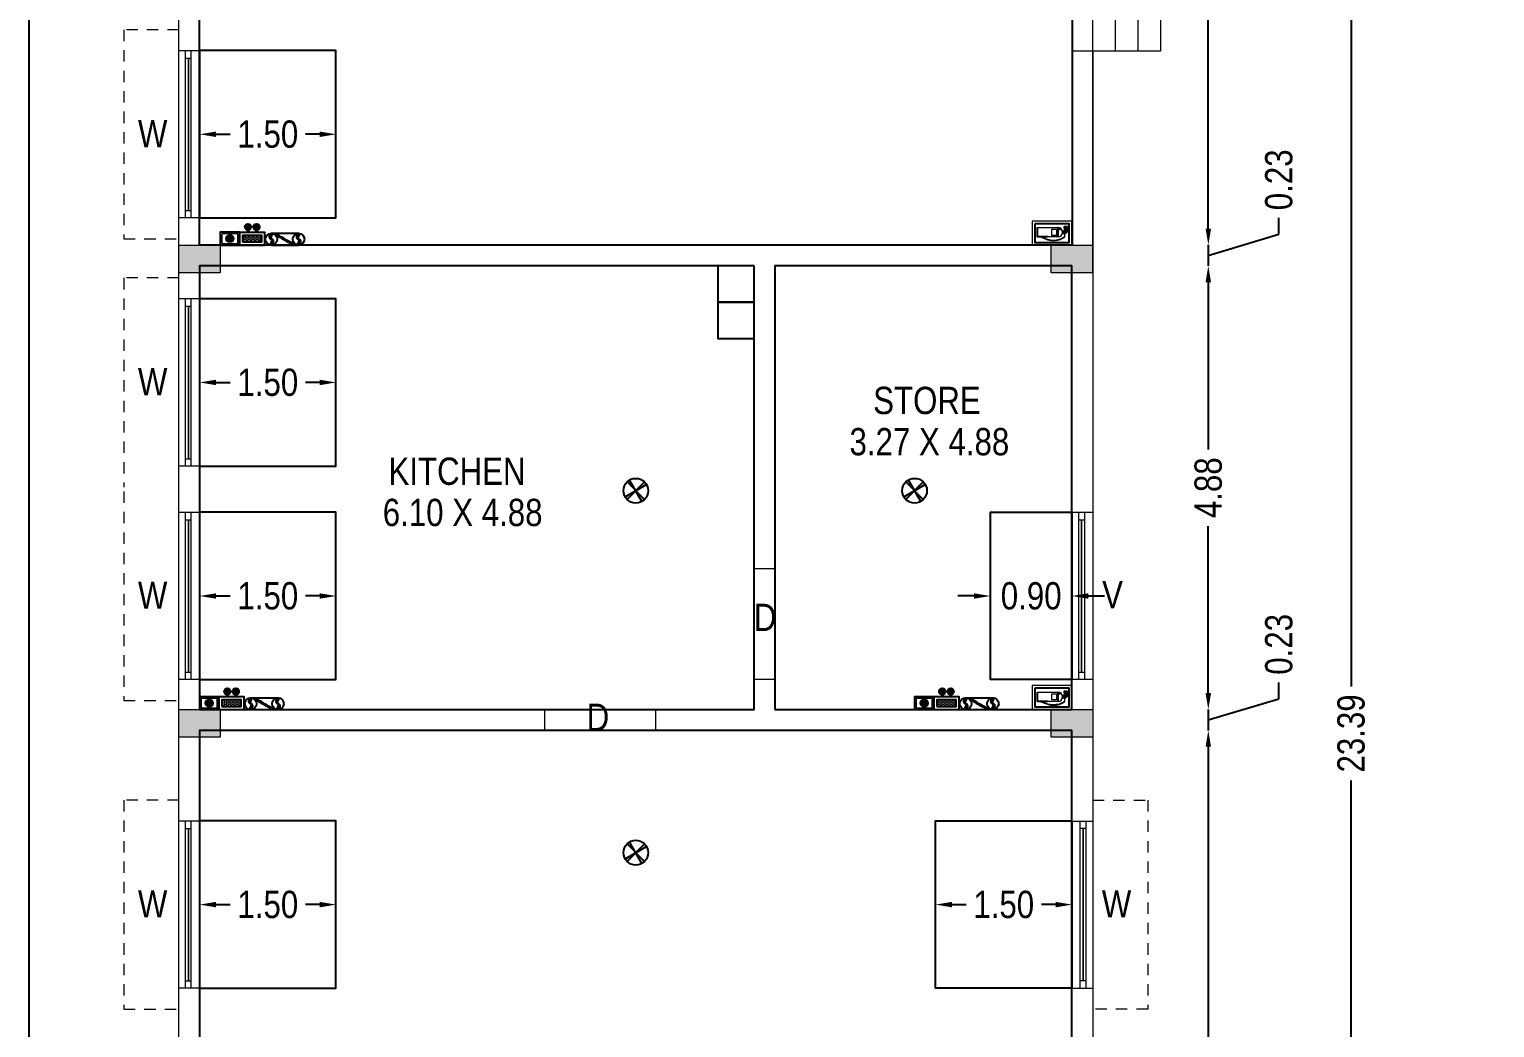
# Model space of a CAD drawing. Header units: metres. Extents: x 3750 to 6203, y 1588 to 3614.
# Drawn here: x 3795.53 to 3811.66, y 1616.52 to 1627.5 of the extents above; entities that cross this region are included whole.
import ezdxf

# ---------------------------------------------------------------- set-up
doc = ezdxf.new("R2010")
doc.units = ezdxf.units.M
doc.linetypes.add('HIDDEN2', pattern=[0.1875, 0.125, -0.0625])
for name, color, linetype in [('00', 7, 'Continuous'), ('BLK_3_FLR_0_CARPET_AREA', 14, 'Continuous'), ('BLK_3_FLR_0_KITCHEN', 2, 'Continuous'), ('BLK_3_FLR_0_REGULAR_ROOM_1', 2, 'Continuous'), ('BLK_3_FLR_0_ROOM_1_LIGHT_VENTILATION_1', 2, 'Continuous'), ('BLK_3_FLR_0_WASH', 60, 'Continuous'), ('VPORTS', 6, 'Continuous')]:
    doc.layers.add(name, color=color, linetype=linetype)
doc.styles.add('style2a', font='swissc.ttf')
doc.dimstyles.get("Standard").update_dxf_attribs({"dimtxt": 0.3, "dimasz": 0.18, "dimexe": 0.18, "dimexo": 0.0625, "dimgap": 0.09, "dimtad": 0, "dimzin": 0, "dimdsep": 46, "dimtxsty": 'style2a', "dimcen": 0.09, "dimse1": 1, "dimse2": 1, "dimadec": 0, "dimazin": 0, "dimtfac": 1, "dimtofl": 0, "dimtmove": 0, "dimatfit": 3, "dimfxl": 0, "dimtolj": 1, "dimtzin": 0, "dimarcsym": 0})

# ---------------------------------------------------------------- blocks, each defined once
blk = doc.blocks.new('*D80')
at = {"color": 0, "lineweight": -2, "ltscale": 10}
for p, q in [((3810.079, 1631.273), (3810.079, 1620.274)), ((3810.079, 1608.239), (3810.079, 1619.238))]:
    blk.add_line(p, q, dxfattribs=at)
at = {"color": 0, "ltscale": 10}
for points in [[(3810.049, 1631.273), (3810.109, 1631.273), (3810.079, 1631.453)], [(3810.049, 1608.239), (3810.109, 1608.239), (3810.079, 1608.059)]]:
    blk.add_solid(points, dxfattribs=at)
at = {"layer": 'Defpoints', "color": 0, "ltscale": 10}
for p in [(3807.236, 1631.453), (3810.079, 1631.453), (3807.236, 1608.059, 0.188)]:
    blk.add_point(p, dxfattribs=at)
at = {"color": 0, "lineweight": 18, "ltscale": 10, "insert": (3810.079, 1619.756), "char_height": 0.3, "attachment_point": 5, "rotation": 90, "style": 'style2a'}
blk.add_mtext('\\A1;23.39', dxfattribs=at)
blk = doc.blocks.new('*D82')
at = {"color": 0, "lineweight": -2, "ltscale": 10}
for p, q in [((3808.507, 1631.043), (3808.507, 1628.595)), ((3808.507, 1625.309), (3808.507, 1627.757))]:
    blk.add_line(p, q, dxfattribs=at)
at = {"color": 0, "ltscale": 10}
for points in [[(3808.477, 1631.043), (3808.537, 1631.043), (3808.507, 1631.223)], [(3808.477, 1625.309), (3808.537, 1625.309), (3808.507, 1625.129)]]:
    blk.add_solid(points, dxfattribs=at)
at = {"layer": 'Defpoints', "color": 0, "ltscale": 10}
for p in [(3805.936, 1631.223, -0.023), (3807.006, 1625.129, 0.023), (3808.507, 1625.129)]:
    blk.add_point(p, dxfattribs=at)
at = {"color": 0, "lineweight": 18, "ltscale": 10, "insert": (3808.507, 1628.176), "char_height": 0.3, "attachment_point": 5, "rotation": 90, "style": 'style2a'}
blk.add_mtext('\\A1;6.09', dxfattribs=at)
blk = doc.blocks.new('*D89')
at = {"color": 0, "lineweight": -2, "ltscale": 10}
for p, q in [((3808.507, 1625.309), (3808.507, 1625.489)), ((3809.284, 1625.247), (3809.284, 1625.427)), ((3808.507, 1625.014), (3809.284, 1625.247)), ((3808.507, 1625.129), (3808.507, 1624.899)), ((3808.507, 1624.719), (3808.507, 1624.539))]:
    blk.add_line(p, q, dxfattribs=at)
at = {"color": 0, "ltscale": 10}
for points in [[(3808.477, 1625.309), (3808.537, 1625.309), (3808.507, 1625.129)], [(3808.477, 1624.719), (3808.537, 1624.719), (3808.507, 1624.899)]]:
    blk.add_solid(points, dxfattribs=at)
at = {"layer": 'Defpoints', "color": 0, "ltscale": 10}
for p in [(3807.006, 1625.129), (3806.779, 1624.899), (3808.507, 1624.899)]:
    blk.add_point(p, dxfattribs=at)
at = {"color": 0, "lineweight": 18, "ltscale": 10, "insert": (3809.284, 1625.846), "char_height": 0.3, "attachment_point": 5, "rotation": 90, "style": 'style2a'}
blk.add_mtext('\\A1;0.23', dxfattribs=at)
blk = doc.blocks.new('*D90')
at = {"color": 0, "lineweight": -2, "ltscale": 10}
for p, q in [((3808.507, 1624.719), (3808.507, 1622.881)), ((3808.507, 1620.199), (3808.507, 1622.036))]:
    blk.add_line(p, q, dxfattribs=at)
at = {"color": 0, "ltscale": 10}
for points in [[(3808.477, 1624.719), (3808.537, 1624.719), (3808.507, 1624.899)], [(3808.477, 1620.199), (3808.537, 1620.199), (3808.507, 1620.019)]]:
    blk.add_solid(points, dxfattribs=at)
at = {"layer": 'Defpoints', "color": 0, "ltscale": 10}
for p in [(3806.779, 1624.899), (3806.779, 1620.019), (3808.507, 1620.019)]:
    blk.add_point(p, dxfattribs=at)
at = {"color": 0, "lineweight": 18, "ltscale": 10, "insert": (3808.507, 1622.459), "char_height": 0.3, "attachment_point": 5, "rotation": 90, "style": 'style2a'}
blk.add_mtext('\\A1;4.88', dxfattribs=at)
blk = doc.blocks.new('*D91')
at = {"color": 0, "lineweight": -2, "ltscale": 10}
for p, q in [((3808.507, 1620.199), (3808.507, 1620.379)), ((3809.284, 1620.137), (3809.284, 1620.317)), ((3808.507, 1619.904), (3809.284, 1620.137)), ((3808.507, 1620.019), (3808.507, 1619.789)), ((3808.507, 1619.609), (3808.507, 1619.429))]:
    blk.add_line(p, q, dxfattribs=at)
at = {"color": 0, "ltscale": 10}
for points in [[(3808.477, 1620.199), (3808.537, 1620.199), (3808.507, 1620.019)], [(3808.477, 1619.609), (3808.537, 1619.609), (3808.507, 1619.789)]]:
    blk.add_solid(points, dxfattribs=at)
at = {"layer": 'Defpoints', "color": 0, "ltscale": 10}
for p in [(3806.779, 1620.019), (3806.779, 1619.789), (3808.507, 1619.789)]:
    blk.add_point(p, dxfattribs=at)
at = {"color": 0, "lineweight": 18, "ltscale": 10, "insert": (3809.284, 1620.736), "char_height": 0.3, "attachment_point": 5, "rotation": 90, "style": 'style2a'}
blk.add_mtext('\\A1;0.23', dxfattribs=at)
blk = doc.blocks.new('*D92')
at = {"color": 0, "lineweight": -2, "ltscale": 10}
for p, q in [((3808.507, 1619.609), (3808.507, 1614.554)), ((3808.507, 1608.473), (3808.507, 1613.528))]:
    blk.add_line(p, q, dxfattribs=at)
at = {"color": 0, "ltscale": 10}
for points in [[(3808.477, 1619.609), (3808.537, 1619.609), (3808.507, 1619.789)], [(3808.477, 1608.473), (3808.537, 1608.473), (3808.507, 1608.293)]]:
    blk.add_solid(points, dxfattribs=at)
at = {"layer": 'Defpoints', "color": 0, "ltscale": 10}
for p in [(3806.779, 1619.789), (3806.779, 1608.293), (3808.507, 1608.293)]:
    blk.add_point(p, dxfattribs=at)
at = {"color": 0, "lineweight": 18, "ltscale": 10, "insert": (3808.507, 1614.041), "char_height": 0.3, "attachment_point": 5, "rotation": 90, "style": 'style2a'}
blk.add_mtext('\\A1;11.50', dxfattribs=at)
blk = doc.blocks.new('*D97')
at = {"layer": 'BLK_3_FLR_0_ROOM_1_LIGHT_VENTILATION_1', "color": 0, "lineweight": -2}
for p, q in [((3805.686, 1617.873), (3805.843, 1617.873)), ((3806.826, 1617.873), (3806.67, 1617.873))]:
    blk.add_line(p, q, dxfattribs=at)
at = {"layer": 'BLK_3_FLR_0_ROOM_1_LIGHT_VENTILATION_1', "color": 0}
for points in [[(3805.686, 1617.903), (3805.686, 1617.843), (3805.506, 1617.873)], [(3806.826, 1617.903), (3806.826, 1617.843), (3807.006, 1617.873)]]:
    blk.add_solid(points, dxfattribs=at)
at = {"layer": 'Defpoints', "color": 0}
for p in [(3805.506, 1617.873), (3805.506, 1617.873), (3807.006, 1617.873)]:
    blk.add_point(p, dxfattribs=at)
at = {"layer": 'BLK_3_FLR_0_ROOM_1_LIGHT_VENTILATION_1', "color": 0, "insert": (3806.256, 1617.873), "char_height": 0.3, "attachment_point": 5, "style": 'style2a'}
blk.add_mtext('\\A1;1.50', dxfattribs=at)
blk = doc.blocks.new('*D98')
at = {"layer": 'BLK_3_FLR_0_ROOM_1_LIGHT_VENTILATION_1', "color": 0, "lineweight": -2}
for p, q in [((3805.929, 1621.268), (3805.749, 1621.268)), ((3807.186, 1621.268), (3807.366, 1621.268))]:
    blk.add_line(p, q, dxfattribs=at)
at = {"layer": 'BLK_3_FLR_0_ROOM_1_LIGHT_VENTILATION_1', "color": 0}
for points in [[(3805.929, 1621.298), (3805.929, 1621.238), (3806.109, 1621.268)], [(3807.186, 1621.298), (3807.186, 1621.238), (3807.006, 1621.268)]]:
    blk.add_solid(points, dxfattribs=at)
at = {"layer": 'Defpoints', "color": 0}
for p in [(3806.109, 1621.268), (3806.109, 1621.268), (3807.006, 1621.268)]:
    blk.add_point(p, dxfattribs=at)
at = {"layer": 'BLK_3_FLR_0_ROOM_1_LIGHT_VENTILATION_1', "color": 0, "insert": (3806.558, 1621.268), "char_height": 0.3, "attachment_point": 5, "style": 'style2a'}
blk.add_mtext('\\A1;0.90', dxfattribs=at)
blk = doc.blocks.new('*D100')
at = {"layer": 'BLK_3_FLR_0_ROOM_1_LIGHT_VENTILATION_1', "color": 0, "lineweight": -2}
for p, q in [((3797.588, 1617.873), (3797.744, 1617.873)), ((3798.728, 1617.873), (3798.572, 1617.873))]:
    blk.add_line(p, q, dxfattribs=at)
at = {"layer": 'BLK_3_FLR_0_ROOM_1_LIGHT_VENTILATION_1', "color": 0}
for points in [[(3797.588, 1617.903), (3797.588, 1617.843), (3797.408, 1617.873)], [(3798.728, 1617.903), (3798.728, 1617.843), (3798.908, 1617.873)]]:
    blk.add_solid(points, dxfattribs=at)
at = {"layer": 'Defpoints', "color": 0}
for p in [(3797.408, 1617.873), (3798.908, 1617.873), (3798.908, 1617.873)]:
    blk.add_point(p, dxfattribs=at)
at = {"layer": 'BLK_3_FLR_0_ROOM_1_LIGHT_VENTILATION_1', "color": 0, "insert": (3798.158, 1617.873), "char_height": 0.3, "attachment_point": 5, "style": 'style2a'}
blk.add_mtext('\\A1;1.50', dxfattribs=at)
blk = doc.blocks.new('*D102')
at = {"layer": 'BLK_3_FLR_0_ROOM_1_LIGHT_VENTILATION_1', "color": 0, "lineweight": -2}
for p, q in [((3797.588, 1621.268), (3797.744, 1621.268)), ((3798.728, 1621.268), (3798.572, 1621.268))]:
    blk.add_line(p, q, dxfattribs=at)
at = {"layer": 'BLK_3_FLR_0_ROOM_1_LIGHT_VENTILATION_1', "color": 0}
for points in [[(3797.588, 1621.298), (3797.588, 1621.238), (3797.408, 1621.268)], [(3798.728, 1621.298), (3798.728, 1621.238), (3798.908, 1621.268)]]:
    blk.add_solid(points, dxfattribs=at)
at = {"layer": 'Defpoints', "color": 0}
for p in [(3797.408, 1621.268), (3798.908, 1621.268), (3798.908, 1621.268)]:
    blk.add_point(p, dxfattribs=at)
at = {"layer": 'BLK_3_FLR_0_ROOM_1_LIGHT_VENTILATION_1', "color": 0, "insert": (3798.158, 1621.268), "char_height": 0.3, "attachment_point": 5, "style": 'style2a'}
blk.add_mtext('\\A1;1.50', dxfattribs=at)
blk = doc.blocks.new('*D103')
at = {"layer": 'BLK_3_FLR_0_ROOM_1_LIGHT_VENTILATION_1', "color": 0, "lineweight": -2}
for p, q in [((3797.588, 1623.617), (3797.744, 1623.617)), ((3798.728, 1623.617), (3798.572, 1623.617))]:
    blk.add_line(p, q, dxfattribs=at)
at = {"layer": 'BLK_3_FLR_0_ROOM_1_LIGHT_VENTILATION_1', "color": 0}
for points in [[(3797.588, 1623.647), (3797.588, 1623.587), (3797.408, 1623.617)], [(3798.728, 1623.647), (3798.728, 1623.587), (3798.908, 1623.617)]]:
    blk.add_solid(points, dxfattribs=at)
at = {"layer": 'Defpoints', "color": 0}
for p in [(3797.408, 1623.617), (3798.908, 1623.617), (3798.908, 1623.617)]:
    blk.add_point(p, dxfattribs=at)
at = {"layer": 'BLK_3_FLR_0_ROOM_1_LIGHT_VENTILATION_1', "color": 0, "insert": (3798.158, 1623.617), "char_height": 0.3, "attachment_point": 5, "style": 'style2a'}
blk.add_mtext('\\A1;1.50', dxfattribs=at)
blk = doc.blocks.new('*D104')
at = {"layer": 'BLK_3_FLR_0_ROOM_1_LIGHT_VENTILATION_1', "color": 0, "lineweight": -2}
for p, q in [((3797.588, 1626.347), (3797.744, 1626.347)), ((3798.728, 1626.347), (3798.572, 1626.347))]:
    blk.add_line(p, q, dxfattribs=at)
at = {"layer": 'BLK_3_FLR_0_ROOM_1_LIGHT_VENTILATION_1', "color": 0}
for points in [[(3797.588, 1626.377), (3797.588, 1626.317), (3797.408, 1626.347)], [(3798.728, 1626.377), (3798.728, 1626.317), (3798.908, 1626.347)]]:
    blk.add_solid(points, dxfattribs=at)
at = {"layer": 'Defpoints', "color": 0}
for p in [(3797.408, 1626.347), (3798.908, 1626.347), (3798.908, 1626.347)]:
    blk.add_point(p, dxfattribs=at)
at = {"layer": 'BLK_3_FLR_0_ROOM_1_LIGHT_VENTILATION_1', "color": 0, "insert": (3798.158, 1626.347), "char_height": 0.3, "attachment_point": 5, "style": 'style2a'}
blk.add_mtext('\\A1;1.50', dxfattribs=at)
blk = doc.blocks.new('auto-sprinkler')
at = {"layer": '00'}
h = blk.add_hatch(color=161, dxfattribs=at)
h.dxf.hatch_style = 1
h.paths.add_polyline_path([(0, 0), (-0.075, 0.13, 0.065543), (-0.106, 0.106)])
h.paths.add_polyline_path([(0, 0), (0.13, 0.075, 0.065543), (0.106, 0.106)])
h.paths.add_polyline_path([(0.075, -0.13, 0.065543), (0.106, -0.106), (0, 0)])
h.paths.add_polyline_path([(-0.13, -0.075, 0.065543), (-0.106, -0.106), (0, 0)])
at = {"layer": '00', "color": 170}
for points in [[(-0.13, -0.075), (0.13, 0.075)], [(-0.106, -0.106), (0.106, 0.106)], [(0.106, -0.106), (-0.106, 0.106)], [(0.075, -0.13), (-0.075, 0.13)]]:
    blk.add_lwpolyline(points, dxfattribs=at)
blk.add_circle((0, 0), 0.15, dxfattribs=at)
blk = doc.blocks.new('siern')
blk.add_hatch(color=5).paths.add_polyline_path([(-0.16, 4.06, -0.050919), (-2.08, 0.02, 0.092567), (-4.03, -4.07, -0.003207), (-4.03, -4.06, -0.048369), (-3.84, -3.7, -0.017888), (-1.74, -0.11, 0.117562)])
at = {"layer": 'VPORTS', "lineweight": 18}
h = blk.add_hatch(color=20, dxfattribs=at)
edge = h.paths.add_edge_path()
edge.add_arc((-3, 5.13), 1.16, 152.3056, 342.6944)
edge.add_arc((-1.07, 4.32), 0.948, -16.1598, 151.1598, ccw=False)
edge.add_arc((-1.18, 4.6), 1.16, 332.3056, 522.6944)
edge.add_arc((-3.12, 5.4), 0.948, 163.8402, 331.1598, ccw=False)
h = blk.add_hatch(color=20, dxfattribs=at)
edge = h.paths.add_edge_path()
edge.add_arc((-3, -4.6), 1.16, 152.3056, 342.6944)
edge.add_arc((-1.07, -5.4), 0.948, -16.1598, 151.1598, ccw=False)
edge.add_arc((-1.18, -5.13), 1.16, 332.3056, 522.6944)
edge.add_arc((-3.12, -4.32), 0.948, 163.8402, 331.1598, ccw=False)
at = {"color": 1}
for points in [[(-4.19, -4.86), (-4.19, 4.86)], [(0, -4.86), (0, 4.86)]]:
    blk.add_lwpolyline(points, dxfattribs=at)
at = {"color": 5}
blk.add_lwpolyline([(-0.16, 4.06, -0.050919), (-2.08, 0.02, 0.092567), (-4.03, -4.07, -0.019686), (-1.74, -0.11, 0.117562)], format="xyb", close=True, dxfattribs=at)
at = {"layer": 'VPORTS', "color": 251, "lineweight": 18}
for points in [[(-4.03, 5.66, 1.095033), (-1.9, 4.78, -0.895043), (-0.16, 4.06, 1.095033), (-2.29, 4.94, -0.895043)], [(-4.03, -4.06, 1.095033), (-1.9, -4.94, -0.895043), (-0.16, -5.66, 1.095033), (-2.29, -4.78, -0.895043)]]:
    blk.add_lwpolyline(points, format="xyb", close=True, dxfattribs=at)
at = {"layer": 'VPORTS'}
for centre in [(-2.09, 4.86), (-2.09, -4.86)]:
    blk.add_circle(centre, 2.09, dxfattribs=at)
at = {"layer": 'VPORTS', "lineweight": 18}
blk.add_circle((-2.09, -4.86), 2.09, dxfattribs=at)
blk = doc.blocks.new('EmerLight')
h = blk.add_hatch(color=1)
edge = h.paths.add_edge_path()
edge.add_arc((0, 12.8), 2.25, 0, 360)
for points in [[(-0.4, 9), (0.4, 9), (0.4, 10.5, -0.08392), (-0.4, 10.5)], [(6.4, 10.5, -0.08392), (5.6, 10.5), (5.6, 9), (6.4, 9)]]:
    blk.add_hatch(color=171).paths.add_polyline_path(points)
h = blk.add_hatch(color=1)
edge = h.paths.add_edge_path()
edge.add_arc((6, 12.8), 2.25, 0, 360)
at = {"lineweight": 18}
h = blk.add_hatch(dxfattribs=at)
h.set_pattern_fill('HONEY', color=145, scale=7.5, style=0)
h.set_pattern_definition([(0, (-23575.4171, -1310.2154), (1.40625, 0.811898812), [0.9375, -1.875]), (120, (-23575.4171, -1310.2154), (-1.406249997, 0.811898818), [0.9375, -1.875]), (60, (-23575.4171, -1310.2154), (3e-09, 1.62379763), [-1.875, 0.9375])])
h.paths.add_polyline_path([(-3.8, 2.2), (9.8, 2.2), (9.8, 6.8), (-3.8, 6.8)])
at = {"color": 171}
for points in [[(-0.4, 10.5), (-0.4, 9)], [(0.4, 10.5), (0.4, 9)], [(5.6, 10.5), (5.6, 9)], [(6.4, 10.5), (6.4, 9)]]:
    blk.add_lwpolyline(points, dxfattribs=at)
at = {"color": 5}
for points in [[(-6, 0), (12, 0), (12, 9), (-6, 9)], [(-3.8, 2.2), (9.8, 2.2), (9.8, 6.8), (-3.8, 6.8)]]:
    blk.add_lwpolyline(points, close=True, dxfattribs=at)
at = {"color": 1}
for centre in [(0, 12.8), (6, 12.8)]:
    blk.add_circle(centre, 2.25, dxfattribs=at)
blk = doc.blocks.new('switch1')
for points in [[(-7.9, 10.3), (-7.5, 10), (-7.5, 2), (-7.9, 1.7)], [(7.3, 10.9), (7, 10.5), (-7, 10.5), (-7.3, 10.9)], [(-7.3, 1.1), (-7, 1.5), (7, 1.5), (7.3, 1.1)], [(7.9, 1.7), (7.5, 2), (7.5, 10), (7.9, 10.3)]]:
    blk.add_hatch(color=254).paths.add_polyline_path(points)
h = blk.add_hatch(color=20)
edge = h.paths.add_edge_path()
edge.add_arc((0, 6), 3.75, 0, 360)
edge = h.paths.add_edge_path(flags=17)
edge.add_arc((0, 6), 2.25, 0, 360)
h = blk.add_hatch()
h.set_pattern_fill('ANSI31', color=1, scale=0.3, style=0)
edge = h.paths.add_edge_path()
edge.add_arc((0, 6), 2.25, 0, 360)
at = {"color": 7, "lineweight": 25}
blk.add_lwpolyline([(-9, 0), (9, 0), (9, 12), (-9, 12)], close=True, dxfattribs=at)
at = {"color": 7, "lineweight": 20}
for points in [[(-7.9, 10.3), (-7.5, 10), (-7.5, 2), (-7.9, 1.7)], [(7.3, 10.9), (7, 10.5), (-7, 10.5), (-7.3, 10.9)], [(-7.3, 1.1), (-7, 1.5), (7, 1.5), (7.3, 1.1)], [(7.9, 1.7), (7.5, 2), (7.5, 10), (7.9, 10.3)]]:
    blk.add_lwpolyline(points, close=True, dxfattribs=at)
at = {"color": 20, "lineweight": 5}
for radius in [3.75, 2.25]:
    blk.add_circle((0, 6), radius, dxfattribs=at)
blk = doc.blocks.new('cylinder1')
for color, points in [(250, [(-7.5, 38.5), (-7.5, 37), (-1.5, 37), (0, 37), (0, 38.5)]), (250, [(-1.5, 36.5), (-1.5, 37), (-7.5, 35.9), (-7.5, 35.6), (-6.2, 35.6)]), (7, [(-3.6, 28.5, 1), (-4.9, 28.5, 1)]), (250, [(-1.5, 37), (-1.5, 33), (0, 33), (0, 34), (-0.2, 34), (-0.2, 36), (0, 36), (0, 37)]), (253, [(0.2, 36), (-0.2, 36), (-0.2, 34), (0.2, 34)]), (250, [(1.5, 37), (0, 37), (0, 36), (0.2, 36), (0.2, 34), (0, 34), (0, 33), (1.5, 33)]), (250, [(1.5, 36), (1.5, 35.5), (6, 35.5, -0.31286), (6, 6.8), (6, 6.2, 0.331662), (6.1, 36)]), (254, [(6, 5.9), (6, 5.7), (6.5, 5.7), (6.5, 7.5), (6, 7.5), (6, 7.2), (6.2, 7.2), (6.2, 5.9)])]:
    blk.add_hatch(color=color).paths.add_polyline_path(points)
at = {"lineweight": 25}
for points in [[(-1.5, 36.5), (-6.2, 35.6), (-7.5, 35.6), (-7.5, 35.9), (-1.5, 37), (-7.5, 37), (-7.5, 38.5), (0, 38.5), (0, 37)], [(-1.5, 37), (1.5, 37), (1.5, 32.8)], [(-1.5, 32.8), (-1.5, 37)], [(-1.5, 33), (1.5, 33)], [(0, 36), (0, 37)], [(0, 33), (0, 34)]]:
    blk.add_lwpolyline(points, dxfattribs=at)
at = {"lineweight": 15}
blk.add_lwpolyline([(-6, 27), (6, 27, 1)], format="xyb", close=True, dxfattribs=at)
for points in [[(-6, 27), (6, 27)], [(-6, 0), (6, 0)], [(6, 13.5), (6, 0)], [(6, 6.8), (6, 0)]]:
    blk.add_lwpolyline(points)
for points in [[(-6, 27), (6, 27), (6, 0), (-6, 0)], [(-4, 19), (-4, 25), (4, 25), (4, 19)]]:
    blk.add_lwpolyline(points, close=True, dxfattribs=at)
at = {"lineweight": 25}
blk.add_lwpolyline([(0.2, 34), (0.2, 36), (-0.2, 36), (-0.2, 34)], close=True, dxfattribs=at)
at = {"lineweight": 20}
blk.add_lwpolyline([(6, 6.8), (6, 6.2, 0.331662), (6.1, 36), (1.5, 36), (1.5, 35.5), (6, 35.5, -0.31286)], format="xyb", close=True, dxfattribs=at)
blk.add_lwpolyline([(6, 5.9), (6, 5.7), (6.5, 5.7), (6.5, 7.5), (6, 7.5), (6, 7.2), (6.2, 7.2), (6.2, 5.9)], close=True)
at = {"lineweight": 25}
blk.add_circle((-4.2, 28.5), 0.75, dxfattribs=at)
blk.add_circle((-4.2, 28.5), 0.65)
blk = doc.blocks.new('cylinderfinal')
at = {"lineweight": 20}
for points in [[(-13.5, -45), (13.5, -45), (13.5, 0), (-13.5, 0)], [(-10.5, -42), (10.5, -42), (10.5, -3), (-10.5, -3)]]:
    blk.add_lwpolyline(points, close=True, dxfattribs=at)
blk.add_lwpolyline([(-10.5, -42), (10.5, -42), (10.5, -3), (-10.5, -3)], close=True)
at = {"lineweight": 15, "xscale": 0.8699999999998906, "yscale": 0.8699999999998906, "zscale": 1.5}
blk.add_blockref('cylinder1', (-0.9, -39.3), dxfattribs=at)

msp = doc.modelspace()

# ---------------------------------------------------------------- hatches: boundary and pattern name
at = {"lineweight": 18, "ltscale": 10}
h = msp.add_hatch(dxfattribs=at)
h.set_pattern_fill('AR-HBONE', color=256, scale=0.18)
h.set_pattern_definition([(45, (-28086.0276, 1403.0846), (0, 1.018233765), [2.16, -0.72]), (135, (-28085.51846, 1403.5937), (1e-16, 1.018233765), [2.16, -0.72])])
h.paths.add_polyline_path([(3823.2629, 1608.2672), (3823.2629, 1608.342), (3823.4901, 1608.342), (3823.4901, 1611.9465), (3823.2629, 1611.9465), (3823.2629, 1612.2514), (3823.4901, 1612.2514), (3823.4901, 1615.5934), (3822.056, 1615.5934), (3822.056, 1614.6508), (3818.384, 1614.6508), (3818.384, 1615.5934), (3813.8917, 1615.5934), (3813.8917, 1612.2514), (3814.1189, 1612.2514), (3814.1189, 1611.9465), (3813.8917, 1611.9465), (3813.8917, 1608.342), (3814.1189, 1608.342), (3814.1189, 1608.2672)])
h.paths.add_polyline_path([(3818.384, 1612.9883), (3822.056, 1612.9883), (3822.056, 1611.0923), (3818.384, 1611.0923)], flags=16)
h.paths.add_polyline_path([(3818.42, 1612.9523), (3822.02, 1612.9523), (3822.02, 1611.1283), (3818.42, 1611.1283)], flags=0)
h.paths.add_polyline_path([(3818.4633, 1611.1741), (3818.4633, 1611.9866), (3819.5708, 1611.9866), (3819.5708, 1611.1741)], flags=0)
h.paths.add_polyline_path([(3818.4633, 1612.0861), (3818.4633, 1612.8986), (3819.5708, 1612.8986), (3819.5708, 1612.0861)], flags=0)
h.paths.add_polyline_path([(3819.6633, 1611.1741), (3819.6633, 1611.9866), (3820.7708, 1611.9866), (3820.7708, 1611.1741)], flags=0)
h.paths.add_polyline_path([(3819.6633, 1612.0861), (3819.6633, 1612.8986), (3820.7708, 1612.8986), (3820.7708, 1612.0861)], flags=0)
h.paths.add_polyline_path([(3820.8633, 1611.1741), (3820.8633, 1611.9866), (3821.9708, 1611.9866), (3821.9708, 1611.1741)], flags=0)
h.paths.add_polyline_path([(3820.8633, 1612.0861), (3820.8633, 1612.8986), (3821.9708, 1612.8986), (3821.9708, 1612.0861)], flags=0)
h.paths.add_polyline_path([(3818.8708, 1610.593), (3821.4905, 1610.593), (3821.4905, 1610.9764), (3818.8708, 1610.9764)], flags=24)
h.paths.add_polyline_path([(3818.8708, 1614.1515), (3821.4905, 1614.1515), (3821.4905, 1614.5349), (3818.8708, 1614.5349)], flags=24)
h.paths.add_polyline_path([(3810.5042, 1619.506), (3811.3673, 1619.506), (3811.3673, 1619.9511), (3810.5042, 1619.9511)], flags=9)
h.paths.add_polyline_path([(3809.6355, 1631.0882), (3810.3308, 1631.0882), (3810.3308, 1631.5333), (3809.6355, 1631.5333)], flags=9)
h.paths.add_polyline_path([(3809.0144, 1627.9258), (3809.7097, 1627.9258), (3809.7097, 1628.3709), (3809.0144, 1628.3709)], flags=9)
h.paths.add_polyline_path([(3809.6355, 1624.7635), (3810.3308, 1624.7635), (3810.3308, 1625.2086), (3809.6355, 1625.2086)], flags=9)
h.paths.add_polyline_path([(3809.0182, 1622.2084), (3809.7135, 1622.2084), (3809.7135, 1622.6536), (3809.0182, 1622.6536)], flags=9)
h.paths.add_polyline_path([(3809.6355, 1619.6535), (3810.3308, 1619.6535), (3810.3308, 1620.0986), (3809.6355, 1620.0986)], flags=9)
h.paths.add_polyline_path([(3808.9203, 1613.7907), (3809.7834, 1613.7907), (3809.7834, 1614.2359), (3808.9203, 1614.2359)], flags=9)
h.paths.add_polyline_path([(3809.6355, 1607.9281), (3810.3308, 1607.9281), (3810.3308, 1608.3732), (3809.6355, 1608.3732)], flags=9)
h.paths.add_polyline_path([(3797.7997, 1633.954), (3798.495, 1633.954), (3798.495, 1634.3991), (3797.7997, 1634.3991)], flags=9)
h.paths.add_polyline_path([(3802.715, 1633.7535), (3803.4103, 1633.7535), (3803.4103, 1634.1986), (3802.715, 1634.1986)], flags=9)
h.paths.add_polyline_path([(3802.6206, 1634.8594), (3803.4837, 1634.8594), (3803.4837, 1635.3046), (3802.6206, 1635.3046)], flags=9)
h.paths.add_polyline_path([(3807.6281, 1633.954), (3808.3234, 1633.954), (3808.3234, 1634.3991), (3807.6281, 1634.3991)], flags=9)
h.paths.add_polyline_path([(3809.0042, 1631.8031), (3809.6995, 1631.8031), (3809.6995, 1632.2482), (3809.0042, 1632.2482)], flags=9)
h.paths.add_polyline_path([(3804.634, 1632.0034), (3805.3293, 1632.0034), (3805.3293, 1632.4485), (3804.634, 1632.4485)], flags=9)
h.paths.add_polyline_path([(3801.184, 1632.0034), (3801.8793, 1632.0034), (3801.8793, 1632.4485), (3801.184, 1632.4485)], flags=9)
h.paths.add_polyline_path([(3826.1924, 1619.506), (3827.0555, 1619.506), (3827.0555, 1619.9511), (3826.1924, 1619.9511)], flags=9)
h.paths.add_polyline_path([(3825.2647, 1631.0882), (3825.96, 1631.0882), (3825.96, 1631.5333), (3825.2647, 1631.5333)], flags=9)
h.paths.add_polyline_path([(3824.6437, 1627.9258), (3825.339, 1627.9258), (3825.339, 1628.3709), (3824.6437, 1628.3709)], flags=9)
h.paths.add_polyline_path([(3824.6474, 1622.2084), (3825.3427, 1622.2084), (3825.3427, 1622.6536), (3824.6474, 1622.6536)], flags=9)
h.paths.add_polyline_path([(3825.2647, 1619.6535), (3825.96, 1619.6535), (3825.96, 1620.0986), (3825.2647, 1620.0986)], flags=9)
h.paths.add_polyline_path([(3824.5496, 1613.7907), (3825.4127, 1613.7907), (3825.4127, 1614.2359), (3824.5496, 1614.2359)], flags=9)
h.paths.add_polyline_path([(3825.2647, 1607.9281), (3825.96, 1607.9281), (3825.96, 1608.3732), (3825.2647, 1608.3732)], flags=9)
h.paths.add_polyline_path([(3813.429, 1633.954), (3814.1243, 1633.954), (3814.1243, 1634.3991), (3813.429, 1634.3991)], flags=9)
h.paths.add_polyline_path([(3818.3442, 1633.7535), (3819.0395, 1633.7535), (3819.0395, 1634.1986), (3818.3442, 1634.1986)], flags=9)
h.paths.add_polyline_path([(3818.2499, 1634.8594), (3819.113, 1634.8594), (3819.113, 1635.3046), (3818.2499, 1635.3046)], flags=9)
h.paths.add_polyline_path([(3823.2574, 1633.954), (3823.9527, 1633.954), (3823.9527, 1634.3991), (3823.2574, 1634.3991)], flags=9)
h.paths.add_polyline_path([(3824.6335, 1631.8031), (3825.3288, 1631.8031), (3825.3288, 1632.2482), (3824.6335, 1632.2482)], flags=9)
h.paths.add_polyline_path([(3820.2633, 1632.0034), (3820.9586, 1632.0034), (3820.9586, 1632.4485), (3820.2633, 1632.4485)], flags=9)
h.paths.add_polyline_path([(3816.8133, 1632.0034), (3817.5086, 1632.0034), (3817.5086, 1632.4485), (3816.8133, 1632.4485)], flags=9)
h.paths.add_polyline_path([(3817.2841, 1627.7155), (3820.1498, 1627.7155), (3820.1498, 1628.0989), (3817.2841, 1628.0989)], flags=9)
h.paths.add_polyline_path([(3818.8708, 1617.7101), (3821.4905, 1617.7101), (3821.4905, 1618.0934), (3818.8708, 1618.0934)], flags=9)
h.paths.add_polyline_path([(3818.8708, 1621.2686), (3821.4905, 1621.2686), (3821.4905, 1621.652), (3818.8708, 1621.652)], flags=9)
h.paths.add_polyline_path([(3818.8708, 1624.8271), (3821.4905, 1624.8271), (3821.4905, 1625.2105), (3818.8708, 1625.2105)], flags=9)
h.paths.add_polyline_path([(3818.4528, 1632.0455), (3819.1102, 1632.0455), (3819.1102, 1632.4181), (3818.4528, 1632.4181)], flags=9)
h.paths.add_polyline_path([(3825.4913, 1614.4865), (3825.9405, 1614.4865), (3825.9405, 1614.947), (3825.4913, 1614.947)], flags=9)
h.paths.add_polyline_path([(3811.9603, 1614.4865), (3812.4095, 1614.4865), (3812.4095, 1614.947), (3811.9603, 1614.947)], flags=9)
h.paths.add_polyline_path([(3816.3385, 1605.8982), (3821.1282, 1605.8982), (3821.1282, 1606.9644), (3816.3385, 1606.9644)], flags=9)
h.paths.add_polyline_path([(3806.539, 1632.0433), (3807.1359, 1632.0433), (3807.1359, 1632.4186), (3806.539, 1632.4186)], flags=9)
h.paths.add_polyline_path([(3797.5206, 1623.381), (3797.994, 1623.381), (3797.994, 1623.756), (3797.5206, 1623.756)], flags=9)
h.paths.add_polyline_path([(3795.8756, 1588.3189), (3800.746, 1588.3189), (3800.746, 1589.4047), (3795.8756, 1589.4047)], flags=9)
h.paths.add_polyline_path([(3801.9112, 1613.1979), (3804.0331, 1613.1979), (3804.0331, 1613.572), (3801.9112, 1613.572)], flags=9)
h.paths.add_polyline_path([(3809.8507, 1642.7953), (3812.9947, 1642.7953), (3812.9947, 1643.0869), (3809.8507, 1643.0869)], flags=9)
h.paths.add_polyline_path([(3809.9214, 1642.2116), (3812.1459, 1642.2116), (3812.1459, 1642.5029), (3809.9214, 1642.5029)], flags=9)
h.paths.add_polyline_path([(3809.9482, 1641.5781), (3812.3527, 1641.5781), (3812.3527, 1641.8694), (3809.9482, 1641.8694)], flags=9)
h.paths.add_polyline_path([(3809.9429, 1640.8713), (3812.7677, 1640.8713), (3812.7677, 1641.1627), (3809.9429, 1641.1627)], flags=9)
h.paths.add_polyline_path([(3809.5554, 1638.6888), (3811.5773, 1638.6888), (3811.5773, 1638.9802), (3809.5554, 1638.9802)], flags=9)
h.paths.add_polyline_path([(3809.5487, 1639.4867), (3813.6279, 1639.4867), (3813.6279, 1639.7781), (3809.5487, 1639.7781)], flags=9)
h.paths.add_polyline_path([(3809.5554, 1639.1002), (3812.9648, 1639.1002), (3812.9648, 1639.3915), (3809.5554, 1639.3915)], flags=9)
h.paths.add_polyline_path([(3809.9248, 1636.2785), (3813.2794, 1636.2785), (3813.2794, 1636.5698), (3809.9248, 1636.5698)], flags=9)
h.paths.add_polyline_path([(3809.9298, 1636.6146), (3813.1049, 1636.6146), (3813.1049, 1636.9062), (3809.9298, 1636.9062)], flags=9)
h.paths.add_polyline_path([(3800.9871, 1643.9779), (3805.1674, 1643.9779), (3805.1674, 1645.0441), (3800.9871, 1645.0441)], flags=9)
h.paths.add_polyline_path([(3796.5481, 1645.4102), (3797.3172, 1645.4102), (3797.3172, 1645.8242), (3796.5481, 1645.8242)], flags=9)
h.paths.add_polyline_path([(3809.4279, 1645.4102), (3810.197, 1645.4102), (3810.197, 1645.8242), (3809.4279, 1645.8242)], flags=9)
h.paths.add_polyline_path([(3809.862, 1614.4865), (3810.3113, 1614.4865), (3810.3113, 1614.947), (3809.862, 1614.947)], flags=9)
h.paths.add_polyline_path([(3796.331, 1614.4865), (3796.7803, 1614.4865), (3796.7803, 1614.947), (3796.331, 1614.947)], flags=9)
h.paths.add_polyline_path([(3801.1387, 1635.877), (3805.031, 1635.877), (3805.031, 1636.9431), (3801.1387, 1636.9431)], flags=9)
h.paths.add_polyline_path([(3800.7092, 1605.8982), (3805.4989, 1605.8982), (3805.4989, 1606.9644), (3800.7092, 1606.9644)], flags=9)
h.paths.add_polyline_path([(3796.656, 1637.3092), (3797.4252, 1637.3092), (3797.4252, 1637.7233), (3796.656, 1637.7233)], flags=9)
h.paths.add_polyline_path([(3809.4279, 1637.3092), (3810.197, 1637.3092), (3810.197, 1637.7233), (3809.4279, 1637.7233)], flags=9)
h.paths.add_polyline_path([(3807.5021, 1627.9592), (3808.1575, 1627.9592), (3808.1575, 1628.3258), (3807.5021, 1628.3258)], flags=9)
h.paths.add_polyline_path([(3802.6876, 1607.9822), (3803.3429, 1607.9822), (3803.3429, 1608.3488), (3802.6876, 1608.3488)], flags=9)
h.paths.add_polyline_path([(3797.5206, 1629.8137), (3797.994, 1629.8137), (3797.994, 1630.1887), (3797.5206, 1630.1887)], flags=9)
h.paths.add_polyline_path([(3797.5206, 1626.111), (3797.994, 1626.111), (3797.994, 1626.486), (3797.5206, 1626.486)], flags=9)
h.paths.add_polyline_path([(3802.4624, 1628.6769), (3803.2088, 1628.6769), (3803.2088, 1629.0697), (3802.4624, 1629.0697)], flags=9)
h.paths.add_polyline_path([(3808.1309, 1621.0387), (3808.5225, 1621.0387), (3808.5225, 1621.4137), (3808.1309, 1621.4137)], flags=9)
h.paths.add_polyline_path([(3797.5206, 1621.0327), (3797.994, 1621.0327), (3797.994, 1621.4077), (3797.5206, 1621.4077)], flags=9)
h.paths.add_polyline_path([(3797.5206, 1609.8962), (3797.994, 1609.8962), (3797.994, 1610.2712), (3797.5206, 1610.2712)], flags=9)
h.paths.add_polyline_path([(3797.5206, 1617.6373), (3797.994, 1617.6373), (3797.994, 1618.0123), (3797.5206, 1618.0123)], flags=9)
h.paths.add_polyline_path([(3797.5206, 1613.8056), (3797.994, 1613.8056), (3797.994, 1614.1806), (3797.5206, 1614.1806)], flags=9)
h.paths.add_polyline_path([(3808.1273, 1609.8962), (3808.6007, 1609.8962), (3808.6007, 1610.2712), (3808.1273, 1610.2712)], flags=9)
h.paths.add_polyline_path([(3808.1273, 1617.6373), (3808.6007, 1617.6373), (3808.6007, 1618.0123), (3808.1273, 1618.0123)], flags=9)
h.paths.add_polyline_path([(3808.1273, 1613.8056), (3808.6007, 1613.8056), (3808.6007, 1614.1806), (3808.1273, 1614.1806)], flags=9)
h.paths.add_polyline_path([(3800.7579, 1614.9028), (3805.4311, 1614.9028), (3805.4311, 1615.2956), (3800.7579, 1615.2956)], flags=9)
h.paths.add_polyline_path([(3804.3003, 1620.7955), (3804.689, 1620.7955), (3804.689, 1621.1621), (3804.3003, 1621.1621)], flags=9)
h.paths.add_polyline_path([(3802.4598, 1619.6973), (3802.8486, 1619.6973), (3802.8486, 1620.0639), (3802.4598, 1620.0639)], flags=9)
h.paths.add_polyline_path([(3801.9053, 1627.7474), (3803.7757, 1627.7474), (3803.7757, 1628.1291), (3801.9053, 1628.1291)], flags=9)
h.paths.add_polyline_path([(3802.3241, 1628.1999), (3803.3956, 1628.1999), (3803.3956, 1628.5833), (3802.3241, 1628.5833)], flags=9)
h.paths.add_polyline_path([(3805.3496, 1621.9424), (3807.2201, 1621.9424), (3807.2201, 1622.3241), (3805.3496, 1622.3241)], flags=9)
h.paths.add_polyline_path([(3805.6099, 1622.395), (3806.9067, 1622.395), (3806.9067, 1622.7783), (3805.6099, 1622.7783)], flags=9)
h.paths.add_polyline_path([(3800.2138, 1621.9424), (3802.0842, 1621.9424), (3802.0842, 1622.3241), (3800.2138, 1622.3241)], flags=9)
h.paths.add_polyline_path([(3800.2766, 1622.395), (3802.0243, 1622.395), (3802.0243, 1622.7783), (3800.2766, 1622.7783)], flags=9)
h.paths.add_polyline_path([(3801.9326, 1613.7627), (3803.9876, 1613.7627), (3803.9876, 1614.1445), (3801.9326, 1614.1445)], flags=9)
h.paths.add_polyline_path([(3801.8118, 1614.2153), (3804.3489, 1614.2153), (3804.3489, 1614.5987), (3801.8118, 1614.5987)], flags=9)
h = msp.add_hatch(color=256, dxfattribs=at)
h.dxf.hatch_style = 1
h.paths.add_polyline_path([(3797.1779, 1625.1286), (3797.1779, 1624.8238), (3797.6351, 1624.8238), (3797.6351, 1625.1286)])
h = msp.add_hatch(color=256, dxfattribs=at)
h.dxf.hatch_style = 1
h.paths.add_polyline_path([(3806.7791, 1625.1286), (3806.7791, 1624.8238), (3807.2363, 1624.8238), (3807.2363, 1625.1286)])
h = msp.add_hatch(color=256, dxfattribs=at)
h.dxf.hatch_style = 1
h.paths.add_polyline_path([(3797.1779, 1620.0186), (3797.1779, 1619.7138), (3797.6351, 1619.7138), (3797.6351, 1620.0186)])
h = msp.add_hatch(color=256, dxfattribs=at)
h.dxf.hatch_style = 1
h.paths.add_polyline_path([(3806.7791, 1620.0186), (3806.7791, 1619.7138), (3807.2363, 1619.7138), (3807.2363, 1620.0186)])

# ---------------------------------------------------------------- linework, layer by layer
at = {"linetype": 'Continuous', "lineweight": 18}
for p, q in [((3797.1779, 1624.8232, -1447.3801), (3797.1779, 1631.4532, -3361.6544)), ((3797.1779, 1608.0632), (3797.1779, 1631.4532)), ((3797.4079, 1625.1286), (3797.4079, 1631.2232)), ((3807.2363, 1627.2659, 723.6901), (3807.2363, 1629.0859, 723.6901)), ((3807.4863, 1627.2659, 723.6901), (3807.4863, 1629.0859, 723.6901)), ((3807.7363, 1627.2659, 723.6901), (3807.7363, 1629.0859, 723.6901)), ((3807.9863, 1627.2659, 723.6901), (3807.9863, 1629.0859, 723.6901)), ((3807.0063, 1627.2659, -723.6901), (3807.0063, 1625.1286)), ((3807.0063, 1627.2659, -723.6901), (3807.2363, 1627.2659, -723.6901)), ((3807.2363, 1624.8232, -6529.0309), (3807.2363, 1627.2659, -7252.7209)), ((3807.2363, 1627.2659, -723.6901), (3807.2363, 1608.0632)), ((3807.2363, 1627.2659, 723.6901), (3807.9863, 1627.2659, 723.6901)), ((3797.4079, 1625.1286), (3807.0063, 1625.1286)), ((3797.4079, 1620.0186), (3797.4079, 1624.8986)), ((3797.4079, 1624.8986), (3803.5079, 1624.8986)), ((3803.5079, 1621.5685), (3803.5079, 1624.8986)), ((3803.7379, 1621.5685), (3803.7379, 1624.8986)), ((3803.7379, 1624.8986), (3807.0063, 1624.8986)), ((3807.0063, 1624.8986), (3807.0063, 1620.0186)), ((3803.7379, 1621.5685), (3803.5079, 1621.5685)), ((3803.5079, 1620.0186), (3803.5079, 1620.3485)), ((3803.7379, 1620.3485), (3803.5079, 1620.3485)), ((3803.7379, 1620.0186), (3803.7379, 1620.3485)), ((3797.4079, 1620.0186), (3801.2071, 1620.0186)), ((3801.2071, 1619.7886), (3801.2071, 1620.0186)), ((3802.4271, 1620.0186), (3803.5079, 1620.0186)), ((3802.4271, 1619.7886), (3802.4271, 1620.0186)), ((3803.7379, 1620.0186), (3807.0063, 1620.0186)), ((3797.4079, 1608.2932), (3797.4079, 1619.7886)), ((3797.4079, 1619.7886), (3801.2071, 1619.7886)), ((3802.4271, 1619.7886), (3807.0063, 1619.7886)), ((3807.0063, 1619.7886), (3807.0063, 1608.2932))]:
    msp.add_line(p, q, dxfattribs=at)
at = {"lineweight": 18}
for p, q in [((3797.4079, 1627.2659, -723.6901), (3797.1793, 1627.2659, -723.6901)), ((3797.2518, 1625.4267, -723.6901), (3797.2518, 1627.2659, -723.6901)), ((3797.2518, 1627.1847, -723.6901), (3797.3158, 1627.1847, -723.6901)), ((3797.3158, 1625.4267, -723.6901), (3797.3158, 1627.2659, -723.6901)), ((3797.4079, 1625.4267, -723.6901), (3797.1793, 1625.4267, -723.6901)), ((3797.2518, 1625.5079, -723.6901), (3797.3158, 1625.5079, -723.6901)), ((3797.4079, 1624.536), (3797.1793, 1624.536)), ((3797.2518, 1622.6968), (3797.2518, 1624.536)), ((3797.2518, 1624.4548), (3797.3158, 1624.4548)), ((3797.3158, 1622.6968), (3797.3158, 1624.536)), ((3797.4079, 1622.6968), (3797.1793, 1622.6968)), ((3797.2518, 1622.778), (3797.3158, 1622.778)), ((3797.4079, 1622.1877), (3797.1793, 1622.1877)), ((3797.2518, 1620.3485), (3797.2518, 1622.1877)), ((3797.3158, 1620.3485), (3797.3158, 1622.1877)), ((3807.2349, 1622.1877), (3807.0063, 1622.1877)), ((3807.0788, 1622.1877), (3807.0788, 1620.3485)), ((3807.1428, 1622.1877), (3807.1428, 1620.3485)), ((3797.2518, 1622.1065), (3797.3158, 1622.1065)), ((3807.0788, 1622.1065), (3807.1428, 1622.1065)), ((3797.2518, 1620.4297), (3797.3158, 1620.4297)), ((3807.0788, 1620.4297), (3807.1428, 1620.4297)), ((3797.4079, 1620.3485), (3797.1793, 1620.3485)), ((3807.2349, 1620.3485), (3807.0063, 1620.3485)), ((3797.4079, 1618.7923), (3797.1793, 1618.7923)), ((3797.2518, 1616.9531), (3797.2518, 1618.7923)), ((3797.3158, 1616.9531), (3797.3158, 1618.7923)), ((3807.0063, 1618.7923), (3807.2349, 1618.7923)), ((3807.0983, 1616.9531), (3807.0983, 1618.7923)), ((3807.1623, 1616.9531), (3807.1623, 1618.7923)), ((3797.2518, 1618.7111), (3797.3158, 1618.7111)), ((3807.1623, 1618.7111), (3807.0983, 1618.7111)), ((3797.2518, 1617.0343), (3797.3158, 1617.0343)), ((3807.1623, 1617.0343), (3807.0983, 1617.0343)), ((3797.4079, 1616.9531), (3797.1793, 1616.9531)), ((3807.0063, 1616.9531), (3807.2349, 1616.9531))]:
    msp.add_line(p, q, dxfattribs=at)
at = {"ltscale": 0.01}
msp.add_lwpolyline([(3795.5333, 1635.3565), (3827.7834, 1635.3565), (3827.7834, 1604.9032), (3795.5333, 1604.9032)], close=True, dxfattribs=at)
msp.add_lwpolyline([(3795.5333, 1635.3565), (3827.7834, 1635.3565), (3827.7834, 1604.9032), (3795.5333, 1604.9032)], close=True, dxfattribs=at)
at = {"linetype": 'HIDDEN2', "lineweight": 18, "elevation": -723.6901}
msp.add_lwpolyline([(3797.1779, 1627.4959), (3796.574, 1627.4959), (3796.574, 1625.1967), (3797.1779, 1625.1967)], dxfattribs=at)
at = {"lineweight": 18, "const_width": 0.0191, "elevation": -723.6901}
msp.add_lwpolyline([(3797.2838, 1625.5079), (3797.2838, 1627.1847)], dxfattribs=at)
at = {"lineweight": 18, "ltscale": 10}
for points in [[(3797.1779, 1625.1286), (3797.6351, 1625.1286), (3797.6351, 1624.8238), (3797.1779, 1624.8238)], [(3806.7791, 1625.1286), (3807.2363, 1625.1286), (3807.2363, 1624.8238), (3806.7791, 1624.8238)], [(3797.1779, 1620.0186), (3797.6351, 1620.0186), (3797.6351, 1619.7138), (3797.1779, 1619.7138)], [(3806.7791, 1620.0186), (3807.2363, 1620.0186), (3807.2363, 1619.7138), (3806.7791, 1619.7138)]]:
    msp.add_lwpolyline(points, close=True, dxfattribs=at)
at = {"linetype": 'HIDDEN2', "lineweight": 18}
for points in [[(3797.1779, 1624.766), (3796.574, 1624.766), (3796.574, 1622.4668)], [(3796.574, 1622.4177), (3796.574, 1620.1185), (3797.1779, 1620.1185)], [(3797.1779, 1622.4668), (3797.1779, 1622.4668)], [(3797.1779, 1622.4177), (3797.1779, 1622.4177)], [(3797.1779, 1619.0223), (3796.574, 1619.0223), (3796.574, 1616.7231), (3797.1779, 1616.7231)], [(3807.2363, 1619.0223), (3807.8402, 1619.0223), (3807.8402, 1616.7231), (3807.2363, 1616.7231)]]:
    msp.add_lwpolyline(points, dxfattribs=at)
at = {"lineweight": 18, "const_width": 0.0191}
for points in [[(3797.2838, 1622.778), (3797.2838, 1624.4548)], [(3797.2838, 1620.4297), (3797.2838, 1622.1065)], [(3807.1108, 1622.1065), (3807.1108, 1620.4297)], [(3797.2838, 1617.0343), (3797.2838, 1618.7111)], [(3807.1303, 1617.0343), (3807.1303, 1618.7111)]]:
    msp.add_lwpolyline(points, dxfattribs=at)
at = {"layer": 'BLK_3_FLR_0_CARPET_AREA'}
for points in [[(3807.0077, 1625.1286), (3797.4079, 1625.1286), (3797.4079, 1631.2232), (3807.0077, 1631.2232)], [(3803.5079, 1624.8986), (3797.4079, 1624.8986), (3797.4079, 1620.0186), (3803.5079, 1620.0186)], [(3803.7379, 1620.0186), (3807.0063, 1620.0186), (3807.0063, 1624.8986), (3803.7379, 1624.8986)], [(3797.4079, 1608.2932), (3807.0063, 1608.2932), (3807.0063, 1619.7886), (3797.4079, 1619.7886)]]:
    msp.add_lwpolyline(points, close=True, dxfattribs=at)
at = {"layer": 'BLK_3_FLR_0_KITCHEN', "color": 2}
msp.add_lwpolyline([(3803.5079, 1624.8986), (3797.4079, 1624.8986), (3797.4079, 1620.0186), (3803.5079, 1620.0186)], close=True, dxfattribs=at)
at = {"layer": 'BLK_3_FLR_0_REGULAR_ROOM_1', "color": 2}
for points in [[(3807.0077, 1625.1286), (3797.4079, 1625.1286), (3797.4079, 1631.2232), (3807.0077, 1631.2232)], [(3803.7379, 1620.0186), (3807.0063, 1620.0186), (3807.0063, 1624.8986), (3803.7379, 1624.8986)], [(3797.4079, 1608.2932), (3807.0063, 1608.2932), (3807.0063, 1619.7886), (3797.4079, 1619.7886)]]:
    msp.add_lwpolyline(points, close=True, dxfattribs=at)
at = {"layer": 'BLK_3_FLR_0_ROOM_1_LIGHT_VENTILATION_1', "elevation": -723.6901}
msp.add_lwpolyline([(3797.4079, 1625.4267), (3798.9079, 1625.4267), (3798.9079, 1627.2667), (3797.4079, 1627.2667)], close=True, dxfattribs=at)
at = {"layer": 'BLK_3_FLR_0_ROOM_1_LIGHT_VENTILATION_1'}
for points in [[(3797.4079, 1622.6968), (3798.9079, 1622.6968), (3798.9079, 1624.5368), (3797.4079, 1624.5368)], [(3797.4079, 1620.3485), (3798.9079, 1620.3485), (3798.9079, 1622.1885), (3797.4079, 1622.1885)], [(3807.0063, 1620.3485), (3806.1093, 1620.3485), (3806.1093, 1622.1885), (3807.0063, 1622.1885)], [(3797.4079, 1616.9531), (3798.9079, 1616.9531), (3798.9079, 1618.7931), (3797.4079, 1618.7931)], [(3807.0063, 1616.9531), (3805.5063, 1616.9531), (3805.5063, 1618.7931), (3807.0063, 1618.7931)]]:
    msp.add_lwpolyline(points, close=True, dxfattribs=at)
at = {"layer": 'BLK_3_FLR_0_WASH', "color": 58}
msp.add_lwpolyline([(3803.5079, 1624.8986), (3803.1097, 1624.8986), (3803.1097, 1624.4986), (3803.5079, 1624.4986)], close=True, dxfattribs=at)
at = {"layer": 'BLK_3_FLR_0_WASH', "color": 57}
msp.add_lwpolyline([(3803.5079, 1624.4986), (3803.1097, 1624.4986), (3803.1097, 1624.0986), (3803.5079, 1624.0986)], close=True, dxfattribs=at)

# ---------------------------------------------------------------- block references
for name, p, xscale, yscale, zscale in [('switch1', (3797.7408, 1625.1286), 0.0117463396757522, 0.0117463396757522, 0.0117463396757522), ('EmerLight', (3797.9396, 1625.1286), 0.0155180250680052, 0.0155180250680052, 0.0155180250680052), ('auto-sprinkler', (3802.2071, 1622.4258), 0.9078596091205212, 0.9078596091205212, 0.9078596091205212), ('auto-sprinkler', (3805.2747, 1622.4258), 0.9078596091205212, 0.9078596091205212, 0.9078596091205212), ('EmerLight', (3797.7124, 1620.0186), 0.0155180250680052, 0.0155180250680052, 0.0155180250680052), ('EmerLight', (3805.5793, 1620.0186), 0.0155180250680052, 0.0155180250680052, 0.0155180250680052), ('switch1', (3797.5136, 1620.0186), 0.0117463396757522, 0.0117463396757522, 0.0117463396757522), ('switch1', (3805.3804, 1620.0186), 0.0117463396757522, 0.0117463396757522, 0.0117463396757522), ('auto-sprinkler', (3802.2071, 1618.444), 0.9078596091205212, 0.9078596091205212, 0.9078596091205212)]:
    msp.add_blockref(name, p, dxfattribs=dict(xscale=xscale, yscale=yscale, zscale=zscale))
at = {"rotation": 270}
for name, p, xscale, yscale, zscale in [('siern', (3798.3468, 1625.1286), 0.0307992739753583, 0.0307992739753583, 0.0307992739753583), ('cylinderfinal', (3807.0063, 1625.2603), 0.009752225029085, 0.009752225029085, 0.009752225029085), ('cylinderfinal', (3807.0063, 1620.1503), 0.009752225029085, 0.009752225029085, 0.009752225029085), ('siern', (3798.1196, 1620.0186), 0.0307992739753583, 0.0307992739753583, 0.0307992739753583), ('siern', (3805.9865, 1620.0186), 0.0307992739753583, 0.0307992739753583, 0.0307992739753583)]:
    msp.add_blockref(name, p, dxfattribs=dict(at, xscale=xscale, yscale=yscale, zscale=zscale))

# ---------------------------------------------------------------- texts
at = {"lineweight": 18, "style": 'style2a'}
for s, p in [('W', (3796.7285, 1626.2051, -723.6901)), ('W', (3796.7285, 1623.4752)), ('STORE', (3804.8192, 1623.269, -1447.3801)), ('3.27 X 4.88', (3804.5587, 1622.8157, -1447.3801)), ('KITCHEN', (3799.486, 1622.4905, -1447.3801)), ('6.10 X 4.88', (3799.4228, 1622.0371, -1447.3801)), ('W', (3796.7285, 1621.1269)), ('V', (3807.3389, 1621.1329, -1447.3801)), ('D', (3803.5068, 1620.8826, -1447.3801)), ('D', (3801.6664, 1619.7845, -1447.3801)), ('W', (3796.7285, 1617.7315)), ('W', (3807.3352, 1617.7315))]:
    msp.add_text(s, height=0.3, dxfattribs=at).set_placement(p)

# ---------------------------------------------------------------- dimensions: what is measured, and where the dimension line sits
at = {"lineweight": 18, "ltscale": 10}
for base, p1, p2, override, picture, middle in [((3810.079, 1631.4533, -0.0232), (3807.2363, 1608.0588, 0.1648), (3807.2363, 1631.4533, -0.0232), {"dimtxt": 0.3, "dimdec": 2, "dimtxsty": 'style2a'}, '*D80', (3810.079, 1619.7561, -0.0232)), ((3808.5065, 1625.1286, -0.0232), (3805.9361, 1631.2233, -0.0464), (3807.0063, 1625.1286), {"dimtmove": 1}, '*D82', (3808.5065, 1628.1759, -0.0232)), ((3808.5065, 1624.8986), (3807.0063, 1625.1286), (3806.7791, 1624.8986), {"dimtmove": 1}, '*D89', (3809.2841, 1625.5169)), ((3808.5065, 1620.0186), (3806.7791, 1624.8986), (3806.7791, 1620.0186), {"dimtmove": 1}, '*D90', (3808.5065, 1622.4586)), ((3808.5065, 1619.7886), (3806.7791, 1620.0186), (3806.7791, 1619.7886), {"dimtmove": 1}, '*D91', (3809.2841, 1620.4069)), ((3808.5065, 1608.2932), (3806.7791, 1619.7886), (3806.7791, 1608.2932), {"dimtmove": 1}, '*D92', (3808.5065, 1614.0409))]:
    dim = msp.add_linear_dim(base=base, p1=p1, p2=p2, angle=90, dimstyle='Standard', override=override, dxfattribs=at)
    dim.commit()
    dim.dimension.update_dxf_attribs({"geometry": picture, "text_midpoint": middle})
at = {"layer": 'BLK_3_FLR_0_ROOM_1_LIGHT_VENTILATION_1', "color": 232}
for base, p1, p2, picture, middle in [((3798.9079, 1626.3467, -723.6901), (3797.4079, 1626.3467, -723.6901), (3798.9079, 1626.3467, -723.6901), '*D104', (3798.1579, 1626.3467, -723.6901)), ((3798.9079, 1623.6168), (3797.4079, 1623.6168), (3798.9079, 1623.6168), '*D103', (3798.1579, 1623.6168)), ((3798.9079, 1621.2685), (3797.4079, 1621.2685), (3798.9079, 1621.2685), '*D102', (3798.1579, 1621.2685)), ((3798.9079, 1617.8731), (3797.4079, 1617.8731), (3798.9079, 1617.8731), '*D100', (3798.1579, 1617.8731))]:
    dim = msp.add_linear_dim(base=base, p1=p1, p2=p2, dimstyle='Standard', override={"dimtxt": 0.3, "dimdec": 2, "dimtxsty": 'style2a'}, dxfattribs=at)
    dim.commit()
    dim.dimension.update_dxf_attribs({"geometry": picture, "text_midpoint": middle, "dimtype": 160})
for base, p1, p2, picture, middle in [((3806.1093, 1621.2685), (3807.0063, 1621.2685), (3806.1093, 1621.2685), '*D98', (3806.5578, 1621.2685)), ((3805.5063, 1617.8731), (3807.0063, 1617.8731), (3805.5063, 1617.8731), '*D97', (3806.2563, 1617.8731))]:
    dim = msp.add_linear_dim(base=base, p1=p1, p2=p2, angle=180, dimstyle='Standard', override={"dimtxt": 0.3, "dimdec": 2, "dimtxsty": 'style2a'}, dxfattribs=at)
    dim.commit()
    dim.dimension.update_dxf_attribs({"geometry": picture, "text_midpoint": middle, "dimtype": 160})

doc.saveas('drawing.dxf')
